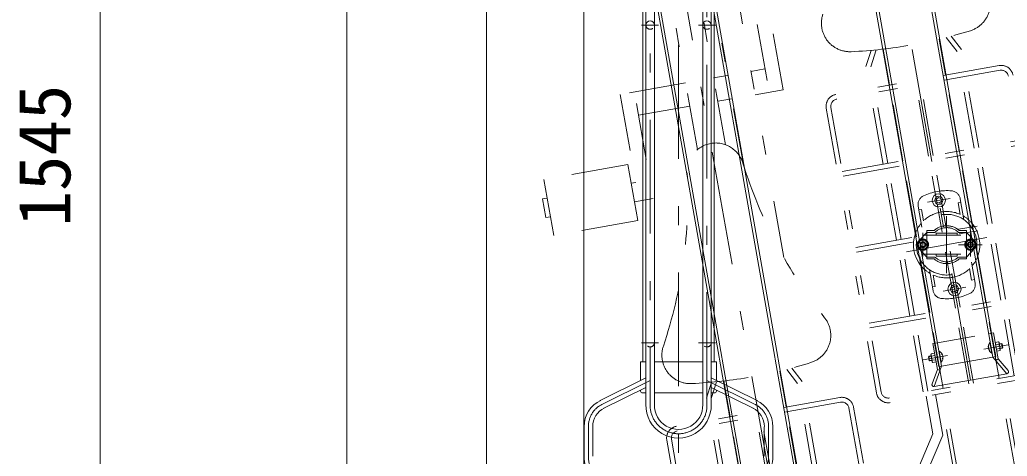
# Model space of a CAD drawing. Units: millimetres, scale not verified. Extents: x -5940 to 5940, y -4200 to 4200.
# Drawn here: x -5381 to -4339, y 547 to 1007 of the extents above; entities that cross this region are included whole.
import ezdxf
from ezdxf.enums import TextEntityAlignment as Align

# ---------------------------------------------------------------- set-up
doc = ezdxf.new("R2010")
doc.units = ezdxf.units.MM
doc.header["$LTSCALE"] = 10
for name, pattern in [('USER1', [3, 1, -2]), ('USER2', [24, 12, -5, 2, -5]), ('USER3', [25, 6, -5, 2, -5, 2, -5]), ('USER5', [10, 4, -6])]:
    doc.linetypes.add(name, pattern=pattern)
for name, color, linetype, lineweight in [('0-2_2-0BOLD', 7, 'Continuous', 18), ('0-3_2-1HIDDEN', 3, 'USER1', 18), ('0-4_2-2CENTER', 3, 'USER2', 18), ('0-7_2-7RACK', 5, 'Continuous', 18), ('0-D_2ラック-63HATCH', 7, 'Continuous', 18), ('0-E_2ラック-7搬入用開口', 3, 'Continuous', 18), ('1-0_2ラック-Bラック前', 2, 'USER3', 18), ('1-1_2ラック-Cラック奥', 7, 'Continuous', 18), ('1-A_3-GLEVEL', 5, 'Continuous', 18)]:
    doc.layers.add(name, color=color, linetype=linetype, lineweight=lineweight)
doc.styles.add('ＭＳ ゴシック', font='')
doc.styles.get('ＭＳ ゴシック').set_extended_font_data('MS Gothic')

# ---------------------------------------------------------------- blocks, each defined once
blk = doc.blocks.new('CCL-RACK-BACK-TOP_17')
at = {"layer": '0-D_2ラック-63HATCH', "color": 3, "linetype": 'USER2'}
blk.add_line((0, 178.97), (0, -1375), dxfattribs=at)
at = {"layer": '0-D_2ラック-63HATCH'}
for p, q in [((-30.5, 170.34), (-30.5, -1330.15)), ((30.5, -1330.15), (30.5, 170.34)), ((-27.5, 94.85), (-27.5, -1355.15)), ((27.5, 94.85), (27.5, -1355.15))]:
    blk.add_line(p, q, dxfattribs=at)
blk = doc.blocks.new('CCL-CYC-BACK-TOP_0')
at = {"layer": '1-0_2ラック-Bラック前'}
for p, q in [((-15, 791.3), (-15, 1124.14)), ((15, 791.3), (15, 1124.14)), ((30, 767.24), (30, 960.32)), ((55, 663.63), (55, 960.32)), ((70, 850.32), (70, 952.12)), ((30, 862.82), (15, 862.82)), ((70, 862.82), (55, 862.82)), ((-70, 850.32), (-70, 748.53)), ((-70, 837.82), (-15, 837.82)), ((15, 837.82), (30, 837.82)), ((-90, 788.52), (-90, 728.53)), ((-85, 768.53), (-90, 768.53)), ((-180, 748.53), (-185, 748.53)), ((-70, 748.53), (-90, 748.53)), ((-90, 728.53), (-180, 728.53)), ((-46.25, 530.24), (-37.54, 546.74)), ((-30, 507.82), (-30, 546.22)), ((30, 507.82), (30, 546.22)), ((46.25, 530.24), (37.54, 546.74)), ((-46.25, 426.57), (-46.25, 530.24)), ((46.25, 426.57), (46.25, 530.24)), ((87.5, 507.82), (-87.5, 507.82)), ((87.5, 502.82), (-87.5, 502.82)), ((-30, 426.57), (-30, 502.82)), ((-2.5, 426.57), (-2.5, 502.82)), ((2.5, 426.57), (2.5, 502.82)), ((30, 426.57), (30, 502.82)), ((-100, 495.32), (-100, 190.32)), ((-95, 495.32), (-95, 190.32)), ((95, 495.32), (95, 190.32)), ((100, 495.32), (100, 190.32))]:
    blk.add_line(p, q, dxfattribs=at)
for points in [[(55, 837.82), (85, 837.82), (85, 942.12)], [(-15, 862.82), (-85, 862.82), (-85, 758.53)], [(-90, 788.52), (-180, 788.52), (-180, 728.53)], [(-180, 768.53), (-185, 768.53), (-185, 748.53)], [(-51.25, 426.57), (-51.25, 531.48), (-42.97, 547.17)], [(51.25, 426.57), (51.25, 531.48), (42.97, 547.17)]]:
    blk.add_lwpolyline(points, dxfattribs=at)
for centre, radius, start, end in [((0, 765.32), 30, 7.23254, 172.76746), ((-525.78, 832.04), 500, 331.50226, 352.76733), ((525.78, 832.04), 500, 187.23267, 208.49774), ((-60, 579.17), 30, 151.50269, 262.66589), ((60, 579.17), 30, 277.33411, 28.49731), ((0, 1045.32), 500, 262.66566, 277.33434), ((-87.5, 495.32), 12.5, 90, 180), ((-87.5, 495.32), 7.5, 90, 180), ((87.5, 495.32), 12.5, 0, 90), ((87.5, 495.32), 7.5, 0, 90)]:
    blk.add_arc(centre, radius, start, end, dxfattribs=at)
blk = doc.blocks.new('CCL-RACK-FRONT-TOP_18')
at = {"layer": '0-E_2ラック-7搬入用開口', "linetype": 'USER2'}
for p, q in [((0, 528.97), (0, -1025)), ((-12, -832.5), (12, -832.5)), ((5.21, -850.46), (-5.21, -909.54)), ((-22.45, -863.35), (-26.79, -887.97)), ((26.79, -872.03), (22.45, -896.65)), ((43, -880), (-43, -880)), ((12.31, -882.17), (36.93, -886.51)), ((-12, -927.5), (12, -927.5)), ((-19.5, -995.15), (-45.6, -995.15)), ((19.5, -995.15), (45.6, -995.15))]:
    blk.add_line(p, q, dxfattribs=at)
at = {"layer": '0-E_2ラック-7搬入用開口', "color": 7}
for p, q in [((-30.5, 520.34), (-30.5, -980.15)), ((30.5, -980.15), (30.5, 520.34)), ((-27.5, 444.85), (-27.5, -1005.15)), ((27.5, 444.85), (27.5, -1005.15)), ((0, -829.61), (-2.5, -831.06)), ((-2.5, -833.94), (-2.5, -831.06)), ((0, -829.61), (2.5, -831.06)), ((2.5, -833.94), (2.5, -831.06)), ((-2.5, -833.94), (0, -835.39)), ((2.5, -833.94), (0, -835.39)), ((-2.5, -926.06), (0, -924.61)), ((-2.5, -926.06), (-2.5, -928.94)), ((2.5, -926.06), (0, -924.61)), ((2.5, -926.06), (2.5, -928.94)), ((0, -930.39), (-2.5, -928.94)), ((0, -930.39), (2.5, -928.94)), ((-32.5, -980.15), (-32.5, -1007.81)), ((-32.5, -980.15), (-27.5, -980.15)), ((-27.15, -989.25), (-27.5, -989.25)), ((-27.15, -989.25), (-27.15, -1001.05)), ((27.15, -989.25), (27.15, -1001.05)), ((27.15, -989.25), (27.5, -989.25)), ((27.5, -980.15), (32.5, -980.15)), ((32.5, -980.15), (32.5, -1007.81)), ((-39, -992.65), (-39.5, -993.15)), ((-39.5, -993.15), (-39.5, -997.15)), ((-39, -997.65), (-39.5, -997.15)), ((-39, -992.65), (-36.5, -992.65)), ((-39, -997.65), (-39, -992.65)), ((-39, -997.65), (-36.5, -997.65)), ((-36.5, -991.33), (-36.5, -998.97)), ((-32.5, -992.85), (-36.05, -992.85)), ((-36.05, -997.45), (-32.5, -997.45)), ((32.5, -992.85), (36.05, -992.85)), ((36.05, -997.45), (32.5, -997.45)), ((36.5, -991.33), (36.5, -998.97)), ((39, -992.65), (36.5, -992.65)), ((39, -997.65), (36.5, -997.65)), ((39, -992.65), (39.5, -993.15)), ((39, -997.65), (39, -992.65)), ((39, -997.65), (39.5, -997.15)), ((39.5, -993.15), (39.5, -997.15)), ((-40.69, -1022), (-32.5, -1007.81)), ((-38.96, -1025), (-27.5, -1005.15)), ((-32.5, -1007.81), (-29.9, -1009.31)), ((-27.15, -1001.05), (-27.5, -1001.05)), ((-27.5, -1005.15), (27.5, -1005.15)), ((27.15, -1001.05), (27.5, -1001.05)), ((38.96, -1025), (27.5, -1005.15)), ((32.5, -1007.81), (29.9, -1009.31)), ((40.69, -1022), (32.5, -1007.81)), ((-38.96, -1025), (38.96, -1025))]:
    blk.add_line(p, q, dxfattribs=at)
at = {"layer": '0-E_2ラック-7搬入用開口', "linetype": 'USER5'}
for p, q in [((-22.5, -834.69), (-22.5, -857.25)), ((-19.5, -838.74), (-22.5, -838.74)), ((-19.5, -838.74), (-19.5, -850.94)), ((22.5, -838.74), (19.5, -838.74)), ((19.5, -838.74), (19.5, -850.94)), ((22.5, -834.69), (22.5, -857.25)), ((-18.42, -863.55), (-28.21, -870.85)), ((-18.08, -861.58), (-23.29, -891.13)), ((-18.42, -863.55), (-10, -865.04)), ((-18.08, -861.58), (-10.42, -862.93)), ((-26.36, -885.51), (-22.88, -865.81)), ((-19.19, -873.68), (-23.62, -869.97)), ((-22.88, -865.81), (26.36, -874.49)), ((-19.19, -873.68), (-20.2, -879.37)), ((-8.75, -866.27), (-9.1, -868.24)), ((-8.75, -866.27), (12.92, -870.09)), ((12.92, -870.09), (12.57, -872.06)), ((14.52, -869.36), (22.94, -870.84)), ((15.63, -867.53), (23.29, -868.87)), ((23.29, -868.87), (18.08, -898.42)), ((22.88, -894.19), (26.36, -874.49)), ((22.94, -870.84), (29.64, -881.05)), ((-25.62, -881.34), (-30.05, -877.63)), ((-22.94, -889.16), (-29.64, -878.95)), ((-20.2, -879.37), (-25.62, -881.34)), ((20.2, -880.63), (19.19, -886.32)), ((20.2, -880.63), (25.62, -878.66)), ((-26.36, -885.51), (22.88, -894.19)), ((-23.29, -891.13), (-15.63, -892.47)), ((-22.94, -889.16), (-14.52, -890.64)), ((-12.57, -887.94), (-12.92, -889.91)), ((-12.92, -889.91), (8.75, -893.73)), ((9.1, -891.76), (8.75, -893.73)), ((10, -894.96), (18.42, -896.45)), ((18.42, -896.45), (28.21, -889.15)), ((19.19, -886.32), (23.62, -890.03)), ((23.62, -890.03), (29.04, -888.05)), ((-22.5, -925.31), (-22.5, -902.75)), ((10.42, -897.07), (18.08, -898.42)), ((22.5, -925.31), (22.5, -902.75)), ((-19.5, -921.26), (-19.5, -909.06)), ((19.5, -921.26), (19.5, -909.06)), ((-19.5, -921.26), (-22.5, -921.26)), ((22.5, -921.26), (19.5, -921.26)), ((-30.5, -980.15), (-30.5, -1005.15)), ((-27.5, -980.15), (27.5, -980.15)), ((30.5, -980.15), (30.5, -1005.15)), ((-30.5, -1005.15), (-27.5, -1005.15)), ((27.5, -1005.15), (30.5, -1005.15))]:
    blk.add_line(p, q, dxfattribs=at)
at = {"layer": '0-E_2ラック-7搬入用開口'}
for p, q in [((-36.5, -993.05), (-39.4, -993.05)), ((-36.5, -997.25), (-39.4, -997.25)), ((36.5, -993.05), (39.4, -993.05)), ((36.5, -997.25), (39.4, -997.25))]:
    blk.add_line(p, q, dxfattribs=at)
at = {"layer": '0-E_2ラック-7搬入用開口', "linetype": 'USER5'}
for points in [[(-23.62, -869.97), (-29.04, -871.95), (-30.05, -877.63)], [(25.62, -878.66), (30.05, -882.37), (29.04, -888.05)]]:
    blk.add_lwpolyline(points, dxfattribs=at)
at = {"layer": '0-E_2ラック-7搬入用開口', "color": 7}
for points in [[(-36.5, -991.33), (-36.05, -990.55), (-32.5, -990.55)], [(-36.5, -998.97), (-36.05, -999.75), (-32.5, -999.75)], [(36.5, -991.33), (36.05, -990.55), (32.5, -990.55)], [(36.5, -998.97), (36.05, -999.75), (32.5, -999.75)]]:
    blk.add_lwpolyline(points, dxfattribs=at)
for centre, radius in [((0, -832.5), 7), ((0, -832.5), 4.32), ((0, -927.5), 7), ((0, -927.5), 4.32)]:
    blk.add_circle(centre, radius, dxfattribs=at)
at = {"layer": '0-E_2ラック-7搬入用開口', "linetype": 'USER5'}
for centre, radius in [((-24.62, -875.66), 5.85), ((-24.62, -875.66), 4.9), ((-24.62, -875.66), 3), ((-24.62, -875.66), 2.2), ((24.62, -884.34), 5.85), ((24.62, -884.34), 4.9), ((24.62, -884.34), 3), ((24.62, -884.34), 2.2)]:
    blk.add_circle(centre, radius, dxfattribs=at)
for centre, radius, start, end in [((-12.5, -834.69), 10, 105.42385, 180), ((0, -880), 57, 74.57615, 105.42385), ((12.5, -834.69), 10, 0, 74.57615), ((0, -880), 32, 17.61244, 162.38756), ((0, -880), 35, 130.0052, 150.62508), ((0, -880), 35, 56.14156, 123.85844), ((0, -880), 35, 29.37492, 49.9948), ((0, -880), 20, 38.59038, 121.40962), ((0, -880), 18, 36.23826, 123.76174), ((-24.62, -875.66), 6, 126.72135, 213.27865), ((24.62, -884.34), 6, 306.72135, 33.27865), ((0, -880), 32, 197.61244, 342.38756), ((0, -880), 20, 218.59038, 301.40962), ((0, -880), 18, 216.23826, 303.76174), ((0, -880), 35, 209.37492, 229.9948), ((0, -880), 35, 310.0052, 330.62508), ((0, -880), 35, 236.14156, 303.85844), ((-12.5, -925.31), 10, 180, 254.57615), ((12.5, -925.31), 10, 285.42385, 0), ((0, -880), 57, 254.57615, 285.42385)]:
    blk.add_arc(centre, radius, start, end, dxfattribs=at)
at = {"layer": '0-E_2ラック-7搬入用開口', "color": 7}
for centre, radius, start, end in [((0, -880), 35, 150.62508, 209.37492), ((0, -880), 35, 330.62508, 29.37492), ((0, -880), 32, 162.38756, 197.61244), ((0, -880), 32, 342.38756, 17.61244), ((-32.1, -995.15), 7.7, 309.98311, 50.01689), ((32.1, -995.15), 7.7, 129.98311, 230.01689), ((-34.36, -991.7), 2.04, 154.26988, 214.28792), ((-28.77, -995.15), 7.63, 162.4633, 197.5367), ((-34.36, -998.6), 2.04, 145.71208, 205.73012), ((-28.25, -995.15), 3.85, 317.75343, 42.24657), ((28.25, -995.15), 3.85, 137.75343, 222.24657), ((34.36, -991.7), 2.04, 325.71208, 25.73012), ((28.77, -995.15), 7.63, 342.4633, 17.5367), ((34.36, -998.6), 2.04, 334.26988, 34.28792), ((-38.96, -1023), 2, 150, 270), ((38.96, -1023), 2, 270, 30)]:
    blk.add_arc(centre, radius, start, end, dxfattribs=at)
blk = doc.blocks.new('CCL-CYC-FRONT-TOP_1')
at = {"layer": '1-1_2ラック-Cラック奥', "color": 6, "linetype": 'USER3'}
for p, q in [((-46.25, 530.24), (-37.54, 546.74)), ((-30, 507.82), (-30, 546.22)), ((30, 507.82), (30, 546.22)), ((46.25, 530.24), (37.54, 546.74)), ((-46.25, 426.57), (-46.25, 530.24)), ((46.25, 426.57), (46.25, 530.24)), ((87.5, 507.82), (-87.5, 507.82)), ((87.5, 502.82), (-87.5, 502.82)), ((-30, 426.57), (-30, 502.82)), ((-2.5, 426.57), (-2.5, 502.82)), ((2.5, 426.57), (2.5, 502.82)), ((30, 426.57), (30, 502.82)), ((-100, 495.32), (-100, 190.32)), ((-95, 495.32), (-95, 190.32)), ((-95, 426.57), (95, 426.57)), ((-95, 421.57), (95, 421.57)), ((-51.25, 345.32), (-51.25, 421.57)), ((-46.25, 345.32), (-46.25, 421.57)), ((-30, 345.32), (-30, 421.57)), ((-2.5, 345.32), (-2.5, 421.57)), ((2.5, 345.32), (2.5, 421.57)), ((30, 345.32), (30, 421.57)), ((46.25, 345.32), (46.25, 421.57)), ((51.25, 345.32), (51.25, 421.57)), ((-95, 345.32), (95, 345.32)), ((-95, 340.32), (95, 340.32)), ((-51.25, 264.07), (-51.25, 340.32)), ((-46.25, 264.07), (-46.25, 340.32)), ((-30, 264.07), (-30, 340.32)), ((-2.5, 264.07), (-2.5, 340.32)), ((2.5, 264.07), (2.5, 340.32)), ((30, 264.07), (30, 340.32)), ((46.25, 264.07), (46.25, 340.32)), ((51.25, 264.07), (51.25, 340.32)), ((-95, 264.07), (95, 264.07)), ((-95, 259.07), (95, 259.07)), ((-51.25, 182.82), (-51.25, 259.07)), ((-46.25, 182.82), (-46.25, 259.07)), ((-30, 182.82), (-30, 259.07)), ((-2.5, 182.82), (-2.5, 259.07)), ((2.5, 182.82), (2.5, 259.07)), ((30, 182.82), (30, 259.07)), ((46.25, 182.82), (46.25, 259.07)), ((51.25, 182.82), (51.25, 259.07)), ((87.5, 182.82), (-87.5, 182.82)), ((87.5, 177.82), (-87.5, 177.82)), ((-49, 137.42), (-49, 177.82)), ((-39, 134.46), (-39, 177.82)), ((-34, 79.49), (-34, 177.82)), ((-30, 79.62), (-30, 177.82)), ((30, 79.62), (30, 177.82)), ((34, 79.49), (34, 177.82)), ((-49, 137.42), (-80, 89.69)), ((-39, 134.46), (-70, 86.73))]:
    blk.add_line(p, q, dxfattribs=at)
for points in [[(-51.25, 426.57), (-51.25, 531.48), (-42.97, 547.17)], [(51.25, 426.57), (51.25, 531.48), (42.97, 547.17)]]:
    blk.add_lwpolyline(points, dxfattribs=at)
for centre, radius, start, end in [((-60, 579.17), 30, 151.50269, 262.66589), ((60, 579.17), 30, 277.33411, 28.49731), ((0, 1045.32), 500, 262.66566, 277.33434), ((-87.5, 495.32), 12.5, 90, 180), ((-87.5, 495.32), 7.5, 90, 180), ((87.5, 495.32), 12.5, 0, 90), ((87.5, 495.32), 7.5, 0, 90), ((-87.5, 190.32), 12.5, 180, 270), ((-87.5, 190.32), 7.5, 180, 270)]:
    blk.add_arc(centre, radius, start, end, dxfattribs=at)
blk = doc.blocks.new('D54')
at = {"layer": '1-A_3-GLEVEL'}
blk.add_line((643.8, 5821.9), (643.8, 4306.9), dxfattribs=at)
at = {"layer": '1-A_3-GLEVEL', "color": 7, "style": 'ＭＳ ゴシック'}
blk.add_text('1545', height=54.99, rotation=90, dxfattribs=at).set_placement((628.8, 4989.4), align=Align.BOTTOM_LEFT)
blk = doc.blocks.new('D56')
at = {"layer": '1-A_3-GLEVEL'}
blk.add_line((1153.79, 5726.9), (1153.79, 3996.81), dxfattribs=at)
blk = doc.blocks.new('D57')
at = {"layer": '1-A_3-GLEVEL'}
blk.add_line((1153.79, 5726.9), (1153.79, 3996.81), dxfattribs=at)
blk = doc.blocks.new('D59')
at = {"layer": '1-A_3-GLEVEL'}
for p, q in [((1051.29, 5736.9), (1051.29, 3860.05)), ((1153.79, 5726.9), (1153.79, 3860.05))]:
    blk.add_line(p, q, dxfattribs=at)
blk = doc.blocks.new('D60')
at = {"layer": '1-A_3-GLEVEL'}
blk.add_line((1153.79, 5726.9), (1153.79, 3860.05), dxfattribs=at)
blk = doc.blocks.new('D62')
at = {"layer": '1-A_3-GLEVEL'}
blk.add_line((1051.29, 5736.9), (1051.29, 3732.33), dxfattribs=at)
blk = doc.blocks.new('D63')
at = {"layer": '1-A_3-GLEVEL'}
blk.add_line((1051.29, 5736.9), (1051.29, 3732.33), dxfattribs=at)

msp = doc.modelspace()

# ---------------------------------------------------------------- linework, layer by layer
at = {"layer": '0-2_2-0BOLD'}
for p, q in [((-4720.7, 600.11), (-4720.7, 2341.9)), ((-4711.71, 2341.9), (-4711.7, 600.11)), ((-4660.71, 2341.9), (-4660.71, 600.11)), ((-4651.71, 600.11), (-4651.71, 2341.9)), ((-4648.7, 2245.9), (-4648.7, 646.9)), ((-4711.7, 646.9), (-4660.71, 646.9)), ((-4651.71, 646.9), (-4646.2, 646.9)), ((-4646.2, 646.9), (-4646.2, 627.04)), ((-4769.68, 605.43), (-4720.7, 629.78)), ((-4651.71, 629.78), (-4602.73, 605.43)), ((-4720.7, 619.73), (-4765.67, 597.37)), ((-4726.21, 615.9), (-4726.21, 616.99)), ((-4606.74, 597.37), (-4651.71, 619.73)), ((-4646.2, 615.9), (-4646.2, 616.99)), ((-4720.7, 613.9), (-4724.2, 613.9)), ((-4660.71, 613.9), (-4711.7, 613.9)), ((-4651.71, 613.9), (-4648.21, 613.9)), ((-4785.71, 547.26), (-4785.71, 578.29)), ((-4776.71, 578.29), (-4776.71, 547.26)), ((-4595.71, 578.29), (-4595.71, 547.26)), ((-4586.7, 547.26), (-4586.7, 578.29))]:
    msp.add_line(p, q, dxfattribs=at)
for points in [[(-4723.71, 646.9), (-4723.71, 2245.9), (-4720.7, 2245.9)], [(-4726.21, 627.04), (-4726.21, 646.9), (-4720.7, 646.9)]]:
    msp.add_lwpolyline(points, dxfattribs=at)
for centre, radius, start, end in [((-4716.2, 1001.9), 4.5, 359.99998, 179.99998), ((-4656.21, 1001.9), 4.5, 359.99998, 179.99998), ((-4724.2, 615.9), 2, 180, 270), ((-4648.21, 615.9), 2, 270, 0), ((-4755.69, 578.87), 30.02, 114.85748, 181.30573), ((-4616.72, 578.87), 30.02, 358.69426, 65.1425), ((-4755.69, 578.87), 21.02, 114.85748, 181.30573), ((-4686.21, 600.91), 34.51, 178.47601, 1.52399), ((-4686.21, 600.91), 25.51, 178.47601, 1.52399), ((-4616.72, 578.87), 21.02, 358.69426, 65.1425), ((-4756.9, 546.2), 28.83, 177.49678, 273.08292), ((-4615.51, 546.2), 28.83, 266.91708, 2.50322)]:
    msp.add_arc(centre, radius, start, end, dxfattribs=at)
at = {"layer": '0-3_2-1HIDDEN'}
for centre in [(-4716.2, 666.9), (-4656.21, 666.9)]:
    msp.add_circle(centre, 4.5, dxfattribs=at)
for centre in [(-4716.2, 1001.9), (-4656.21, 1001.9)]:
    msp.add_arc(centre, 4.5, 180.00002, 0, dxfattribs=at)
at = {"layer": '0-4_2-2CENTER'}
for p, q in [((-4686.21, 2420.9), (-4686.21, 472.9)), ((-4716.2, 2341.9), (-4716.2, 600.11)), ((-4656.21, 600.11), (-4656.21, 2341.9)), ((-4725.21, 1001.9), (-4707.21, 1001.9)), ((-4665.21, 1001.9), (-4647.21, 1001.9)), ((-4707.21, 666.9), (-4725.21, 666.9)), ((-4647.21, 666.9), (-4665.21, 666.9)), ((-4716.2, 626.99), (-4767.68, 601.4)), ((-4604.74, 601.4), (-4656.21, 626.99)), ((-4781.21, 578.29), (-4781.21, 547.26)), ((-4591.21, 547.26), (-4591.21, 578.29))]:
    msp.add_line(p, q, dxfattribs=at)
for centre, radius, start, end in [((-4755.69, 578.87), 25.52, 114.85748, 181.30573), ((-4686.21, 600.91), 30.01, 178.47601, 1.52399), ((-4616.72, 578.87), 25.52, 358.69426, 65.1425), ((-4756.9, 546.2), 24.33, 177.49678, 273.08292), ((-4615.51, 546.2), 24.33, 266.91708, 2.50322)]:
    msp.add_arc(centre, radius, start, end, dxfattribs=at)
at = {"layer": '0-7_2-7RACK'}
msp.add_lwpolyline([(-5036.21, 91.9), (-5036.21, 2451.9), (613.79, 2451.9)], dxfattribs=at)

# ---------------------------------------------------------------- block references
at = {"layer": '1-0_2ラック-Bラック前', "rotation": 10}
msp.add_blockref('CCL-CYC-BACK-TOP_0', (-4514.12, 93.81), dxfattribs=at)
at = {"layer": '1-1_2ラック-Cラック奥', "rotation": 10}
for name, p in [('CCL-CYC-FRONT-TOP_1', (-4345.83, 443.81)), ('CCL-RACK-FRONT-TOP_18', (-4556.21, 1636.9)), ('CCL-RACK-BACK-TOP_17', (-4786.21, 1636.9))]:
    msp.add_blockref(name, p, dxfattribs=at)
at = {"layer": '1-A_3-GLEVEL'}
for name in ['D54', 'D62', 'D59', 'D63', 'D56', 'D57', 'D60']:
    msp.add_blockref(name, (-5940, -4200), dxfattribs=at)

doc.saveas('drawing.dxf')
